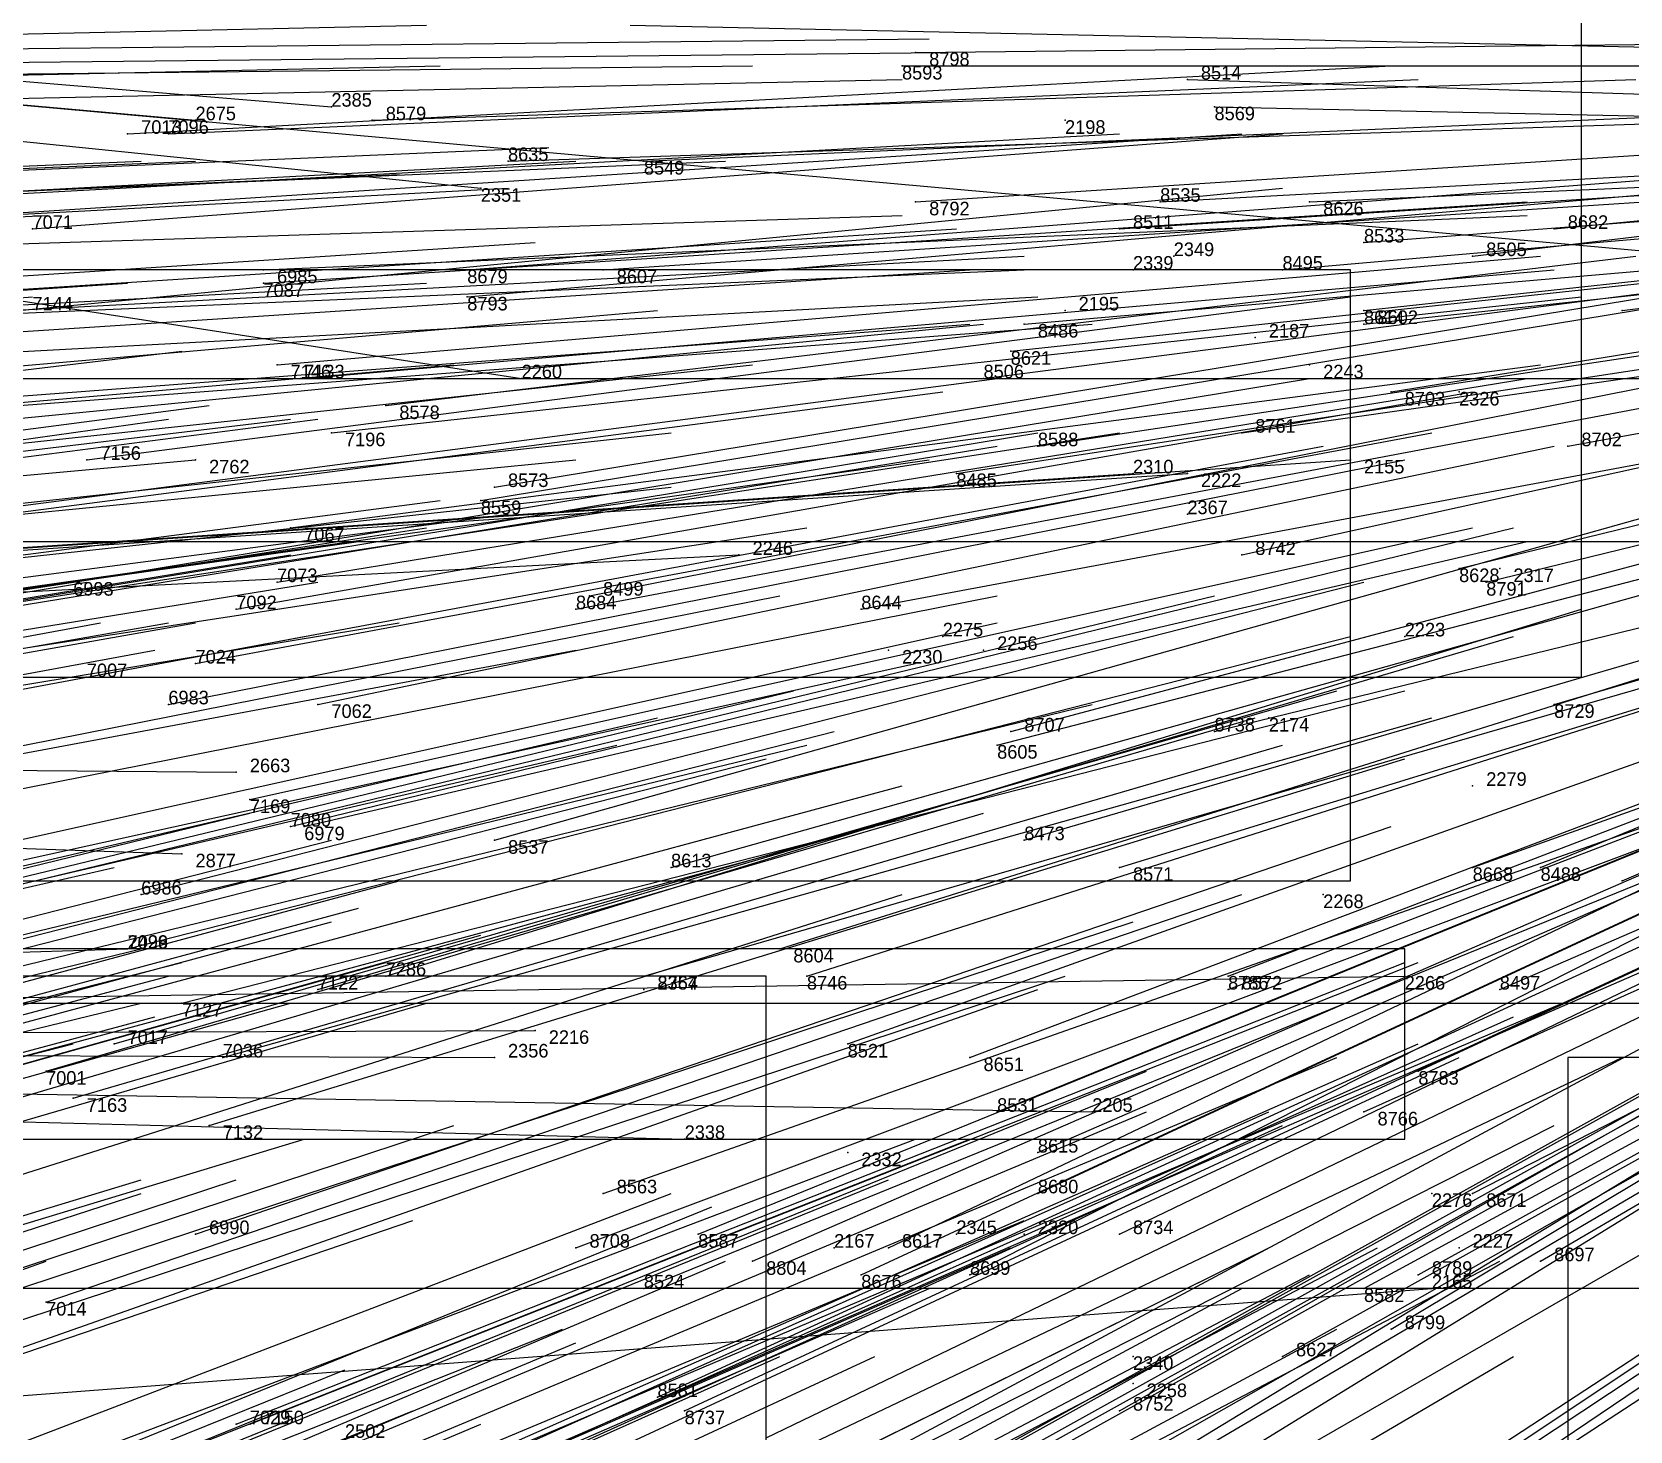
# Model space of a CAD drawing. Extents: x -0.5 to 0.59, y -0.5 to 0.59.
# Drawn here: x -0.271 to -0.1534, y -0.1035 to -0.0005 of the extents above; entities that cross this region are included whole.
import ezdxf

# ---------------------------------------------------------------- set-up
doc = ezdxf.new("R2010")
doc.units = 0
for name, color, linetype in [('Clients', 3, 'CONTINUOUS'), ('Facilities', 3, 'CONTINUOUS'), ('Facilities_lines', 3, 'CONTINUOUS'), ('Min_max_boxes', 1, 'CONTINUOUS'), ('Normals', 1, 'CONTINUOUS'), ('Source_points', 5, 'CONTINUOUS'), ('Text', 3, 'CONTINUOUS')]:
    doc.layers.add(name, color=color, linetype=linetype)

msp = doc.modelspace()

# ---------------------------------------------------------------- linework, layer by layer
at = {"layer": 'Clients', "color": 5}
for p in [(-0.259, -0.007, -1.25), (-0.249, -0.006, -1.25), (-0.238, -0.012, -1.25), (-0.235, -0.026, -1.25), (-0.259, -0.032, -1.25), (-0.174, -0.032, -1.25), (-0.19, -0.033, -1.25), (-0.186, -0.033, -1.25), (-0.219, -0.039, -1.25), (-0.256, -0.055, -1.25), (-0.26, -0.061, -1.25), (-0.264, -0.068, -1.25), (-0.17, -0.07, -1.25), (-0.234, -0.074, -1.25), (-0.237, -0.076, -1.25), (-0.193, -0.08, -1.25), (-0.223, -0.082, -1.25), (-0.168, -0.093, -1.25)]:
    msp.add_point(p, dxfattribs=at)
at = {"layer": 'Facilities', "color": 3}
for p in [(-0.206, -0.002, -0.514), (-0.207, -0.003, -0.518), (-0.186, -0.004, -0.465), (-0.246, -0.007, -0.615), (-0.195, -0.007, -1.25), (-0.184, -0.006, -0.462), (-0.264, -0.008, -0.66), (-0.261, -0.008, -0.654), (-0.236, -0.01, -0.591), (-0.226, -0.01, -0.566), (-0.206, -0.013, -0.516), (-0.188, -0.013, -0.472), (-0.177, -0.013, -0.443), (-0.271, -0.015, -0.679), (-0.191, -0.015, -0.478), (-0.159, -0.015, -0.399), (-0.173, -0.016, -0.435), (-0.187, -0.017, -1.25), (-0.165, -0.017, -0.414), (-0.254, -0.018, -0.636), (-0.239, -0.018, -0.6), (-0.229, -0.018, -0.573), (-0.19, -0.018, -1.25), (-0.179, -0.018, -0.45), (-0.254, -0.019, -0.637), (-0.239, -0.02, -0.6), (-0.195, -0.021, -1.25), (-0.173, -0.021, -0.437), (-0.154, -0.021, -0.388), (-0.198, -0.022, -0.497), (-0.173, -0.022, -0.435), (-0.181, -0.023, -1.25), (-0.199, -0.024, -0.501), (-0.253, -0.025, -0.634), (-0.177, -0.025, -1.25), (-0.251, -0.026, -0.631), (-0.201, -0.026, -0.507), (-0.171, -0.027, -0.432), (-0.166, -0.027, -1.25), (-0.245, -0.028, -0.616), (-0.249, -0.03, -0.626), (-0.182, -0.03, -0.46), (-0.197, -0.031, -0.499), (-0.158, -0.031, -0.402), (-0.267, -0.032, -0.671), (-0.237, -0.034, -0.597), (-0.203, -0.033, -0.514), (-0.238, -0.035, -0.602), (-0.186, -0.036, -1.25), (-0.252, -0.037, -0.636), (-0.182, -0.039, -0.465), (-0.268, -0.041, -0.678), (-0.253, -0.041, -0.641), (-0.166, -0.04, -0.428), (-0.164, -0.041, -0.423), (-0.163, -0.04, -1.25), (-0.23, -0.042, -0.584), (-0.256, -0.043, -0.65), (-0.231, -0.043, -0.588), (-0.21, -0.043, -0.536), (-0.204, -0.045, -1.25), (-0.17, -0.045, -1.25), (-0.259, -0.047, -0.659), (-0.208, -0.046, -1.25), (-0.201, -0.046, -1.25), (-0.267, -0.048, -0.678), (-0.261, -0.05, -0.665), (-0.25, -0.05, -0.637), (-0.159, -0.05, -0.417), (-0.18, -0.051, -1.25), (-0.199, -0.052, -0.513), (-0.184, -0.052, -0.479), (-0.2, -0.053, -0.518), (-0.165, -0.056, -1.25), (-0.255, -0.057, -0.654), (-0.252, -0.059, -0.647), (-0.251, -0.059, -0.646), (-0.237, -0.06, -0.611), (-0.198, -0.06, -0.517), (-0.224, -0.062, -0.582), (-0.191, -0.062, -0.502), (-0.165, -0.062, -0.441), (-0.16, -0.062, -0.43), (-0.154, -0.063, -0.416), (-0.263, -0.064, -0.677), (-0.176, -0.064, -1.25), (-0.264, -0.068, -0.682), (-0.216, -0.068, -0.566), (-0.245, -0.07, -0.637), (-0.226, -0.07, -0.591), (-0.214, -0.07, -0.564), (-0.183, -0.07, -0.49), (-0.25, -0.071, -0.65), (-0.226, -0.071, -1.25), (-0.183, -0.071, -0.491), (-0.163, -0.071, -0.445), (-0.26, -0.072, -0.675), (-0.265, -0.075, -0.688), (-0.211, -0.075, -0.561), (-0.257, -0.076, -0.67), (-0.202, -0.076, -0.539), (-0.27, -0.077, -0.703), (-0.169, -0.077, -0.465), (-0.268, -0.079, -0.698), (-0.258, -0.081, -0.676), (-0.2, -0.08, -0.538), (-0.173, -0.08, -0.476), (-0.211, -0.083, -1.25), (-0.197, -0.083, -0.534), (-0.229, -0.086, -0.61), (-0.197, -0.086, -0.538), (-0.168, -0.086, -1.25), (-0.165, -0.086, -0.465), (-0.259, -0.089, -0.684), (-0.222, -0.089, -0.599), (-0.203, -0.089, -1.25), (-0.198, -0.089, -1.25), (-0.191, -0.089, -0.526), (-0.231, -0.09, -0.619), (-0.212, -0.09, -1.25), (-0.208, -0.09, -0.566), (-0.166, -0.09, -1.25), (-0.218, -0.091, -0.591), (-0.16, -0.091, -0.459), (-0.21, -0.092, -0.574), (-0.202, -0.092, -0.555), (-0.169, -0.092, -0.48), (-0.27, -0.094, -0.716), (-0.226, -0.093, -0.612), (-0.173, -0.093, -0.492), (-0.171, -0.096, -0.49), (-0.19, -0.098, -1.25), (-0.179, -0.098, -0.51), (-0.225, -0.101, -0.617), (-0.19, -0.1, -1.25), (-0.223, -0.102, -0.614), (-0.191, -0.102, -0.541), (-0.256, -0.103, -0.689), (-0.255, -0.103, -0.686)]:
    msp.add_point(p, dxfattribs=at)
at = {"layer": 'Facilities_lines', "color": 3}
for p, q in [((-0.493, 0.014, -1.25), (-0.235, -0.026, -1.25)), ((-0.493, 0.014, -1.25), (-0.238, -0.012, -1.25)), ((-0.493, 0.014, -1.25), (-0.126, -0.019, -1.25)), ((-0.493, 0.014, -1.25), (-0.249, -0.006, -1.25)), ((-0.493, 0.014, -1.25), (-0.259, -0.007, -1.25)), ((-0.49, -0.053, -1.232), (-0.174, -0.032, -1.25)), ((-0.49, -0.053, -1.232), (-0.259, -0.032, -1.25)), ((-0.49, -0.053, -1.232), (-0.186, -0.033, -1.25)), ((-0.49, -0.053, -1.232), (-0.19, -0.033, -1.25)), ((-0.49, -0.053, -1.232), (-0.219, -0.039, -1.25)), ((-0.49, -0.053, -1.232), (-0.256, -0.055, -1.25)), ((-0.49, -0.053, -1.232), (-0.26, -0.061, -1.25)), ((-0.493, -0.075, -1.246), (-0.264, -0.068, -1.25)), ((-0.493, -0.075, -1.246), (-0.17, -0.07, -1.25)), ((-0.493, -0.075, -1.246), (-0.234, -0.074, -1.25)), ((-0.493, -0.075, -1.246), (-0.193, -0.08, -1.25)), ((-0.493, -0.075, -1.246), (-0.223, -0.082, -1.25)), ((-0.493, -0.075, -1.246), (-0.237, -0.076, -1.25)), ((-0.484, -0.117, -1.25), (-0.168, -0.093, -1.25))]:
    msp.add_line(p, q, dxfattribs=at)
at = {"layer": 'Min_max_boxes', "color": 1}
for p, q in [((-0.157, -0.048, -1.25), (-0.157, 0.047, -1.25)), ((-0.157, -0.048, -1.052), (-0.157, 0.047, -1.052)), ((-0.174, -0.018, -1.25), (-0.49, -0.018, -1.25)), ((-0.174, -0.018, -1.088), (-0.49, -0.018, -1.088)), ((-0.174, -0.063, -1.25), (-0.174, -0.018, -1.25)), ((-0.174, -0.063, -1.088), (-0.174, -0.018, -1.088)), ((-0.174, -0.018, -1.25), (-0.174, -0.018, -1.088)), ((-0.493, -0.026, -1.25), (-0.126, -0.026, -1.25)), ((-0.493, -0.026, -1.069), (-0.126, -0.026, -1.069)), ((-0.483, -0.038, -1.25), (-0.115, -0.038, -1.25)), ((-0.483, -0.038, -0.978), (-0.115, -0.038, -0.978)), ((-0.498, -0.048, -1.25), (-0.157, -0.048, -1.25)), ((-0.498, -0.048, -1.052), (-0.157, -0.048, -1.052)), ((-0.157, -0.048, -1.25), (-0.157, -0.048, -1.052)), ((-0.49, -0.063, -1.25), (-0.174, -0.063, -1.25)), ((-0.49, -0.063, -1.088), (-0.174, -0.063, -1.088)), ((-0.174, -0.063, -1.25), (-0.174, -0.063, -1.088)), ((-0.17, -0.068, -1.25), (-0.493, -0.068, -1.25)), ((-0.17, -0.068, -1.246), (-0.493, -0.068, -1.246)), ((-0.17, -0.082, -1.25), (-0.17, -0.068, -1.25)), ((-0.17, -0.082, -1.246), (-0.17, -0.068, -1.246)), ((-0.17, -0.068, -1.25), (-0.17, -0.068, -1.246)), ((-0.217, -0.07, -1.25), (-0.466, -0.07, -1.25)), ((-0.217, -0.07, -1.126), (-0.466, -0.07, -1.126)), ((-0.217, -0.245, -1.25), (-0.217, -0.07, -1.25)), ((-0.217, -0.245, -1.126), (-0.217, -0.07, -1.126)), ((-0.217, -0.07, -1.25), (-0.217, -0.07, -1.126)), ((-0.49, -0.072, -1.25), (-0.124, -0.072, -1.25)), ((-0.49, -0.072, -1.049), (-0.124, -0.072, -1.049)), ((-0.049, -0.076, -1.25), (-0.158, -0.076, -1.25)), ((-0.158, -0.076, -1.25), (-0.158, -0.478, -1.25)), ((-0.049, -0.076, -1.113), (-0.158, -0.076, -1.113)), ((-0.158, -0.076, -1.113), (-0.158, -0.478, -1.113)), ((-0.158, -0.076, -1.25), (-0.158, -0.076, -1.113)), ((-0.493, -0.082, -1.25), (-0.17, -0.082, -1.25)), ((-0.493, -0.082, -1.246), (-0.17, -0.082, -1.246)), ((-0.17, -0.082, -1.25), (-0.17, -0.082, -1.246)), ((-0.146, -0.093, -1.25), (-0.484, -0.093, -1.25)), ((-0.146, -0.093, -1.25), (-0.484, -0.093, -1.25))]:
    msp.add_line(p, q, dxfattribs=at)
at = {"layer": 'Normals', "color": 1}
for p, q in [((-0.335, -0.002, -0.838), (-0.242, 0, -0.875)), ((-0.227, 0, -0.566), (-0.134, -0.002, -0.604)), ((-0.298, -0.002, -0.745), (-0.205, -0.001, -0.782)), ((-0.206, -0.002, -0.514), (-0.113, -0.001, -0.551)), ((-0.297, -0.003, -0.743), (-0.204, -0.002, -0.78)), ((-0.334, -0.005, -0.836), (-0.241, -0.003, -0.873)), ((-0.311, -0.004, -0.777), (-0.218, -0.003, -0.815)), ((-0.264, -0.008, -0.66), (-0.171, -0.003, -0.698)), ((-0.207, -0.003, -0.518), (-0.114, -0.003, -0.555)), ((-0.3, -0.006, -0.75), (-0.207, -0.004, -0.788)), ((-0.261, -0.008, -0.654), (-0.169, -0.004, -0.691)), ((-0.246, -0.007, -0.615), (-0.153, -0.004, -0.651)), ((-0.186, -0.004, -0.465), (-0.093, -0.007, -0.503)), ((-0.259, -0.007, -1.25), (-0.259, -0.007, -1.15)), ((-0.249, -0.006, -1.25), (-0.249, -0.006, -1.15)), ((-0.236, -0.01, -0.591), (-0.144, -0.007, -0.63)), ((-0.226, -0.01, -0.566), (-0.134, -0.006, -0.604)), ((-0.206, -0.013, -0.516), (-0.113, -0.007, -0.553)), ((-0.195, -0.007, -1.25), (-0.195, -0.007, -1.15)), ((-0.184, -0.006, -0.462), (-0.092, -0.008, -0.5)), ((-0.165, -0.017, -0.414), (-0.073, -0.006, -0.451)), ((-0.159, -0.015, -0.399), (-0.066, -0.006, -0.436)), ((-0.283, -0.013, -0.709), (-0.191, -0.008, -0.746)), ((-0.275, -0.014, -0.688), (-0.182, -0.008, -0.725)), ((-0.271, -0.015, -0.679), (-0.179, -0.008, -0.716)), ((-0.188, -0.013, -0.472), (-0.095, -0.008, -0.508)), ((-0.326, -0.013, -0.815), (-0.233, -0.009, -0.853)), ((-0.191, -0.015, -0.478), (-0.098, -0.009, -0.514)), ((-0.177, -0.013, -0.443), (-0.085, -0.009, -0.482)), ((-0.173, -0.016, -0.435), (-0.081, -0.009, -0.472)), ((-0.355, -0.014, -0.889), (-0.263, -0.01, -0.927)), ((-0.352, -0.014, -0.88), (-0.259, -0.01, -0.918)), ((-0.324, -0.015, -0.811), (-0.231, -0.01, -0.848)), ((-0.313, -0.014, -0.784), (-0.22, -0.01, -0.821)), ((-0.179, -0.018, -0.45), (-0.087, -0.01, -0.488)), ((-0.154, -0.021, -0.388), (-0.062, -0.01, -0.425)), ((-0.337, -0.015, -0.843), (-0.244, -0.011, -0.88)), ((-0.337, -0.015, -0.843), (-0.244, -0.011, -0.88)), ((-0.239, -0.018, -0.6), (-0.147, -0.011, -0.638)), ((-0.173, -0.021, -0.437), (-0.081, -0.011, -0.474)), ((-0.329, -0.017, -0.823), (-0.236, -0.012, -0.861)), ((-0.272, -0.021, -0.682), (-0.179, -0.012, -0.719)), ((-0.239, -0.02, -0.6), (-0.147, -0.012, -0.638)), ((-0.238, -0.012, -1.25), (-0.238, -0.012, -1.15)), ((-0.229, -0.018, -0.573), (-0.137, -0.012, -0.612)), ((-0.173, -0.022, -0.435), (-0.08, -0.012, -0.472)), ((-0.171, -0.027, -0.432), (-0.079, -0.012, -0.468)), ((-0.362, -0.019, -0.907), (-0.27, -0.014, -0.945)), ((-0.3, -0.017, -0.752), (-0.207, -0.014, -0.789)), ((-0.254, -0.019, -0.637), (-0.161, -0.013, -0.673)), ((-0.254, -0.018, -0.636), (-0.161, -0.014, -0.672)), ((-0.201, -0.026, -0.507), (-0.108, -0.014, -0.542)), ((-0.199, -0.024, -0.501), (-0.106, -0.014, -0.536)), ((-0.198, -0.022, -0.497), (-0.105, -0.014, -0.533)), ((-0.158, -0.031, -0.402), (-0.066, -0.014, -0.439)), ((-0.296, -0.021, -0.741), (-0.203, -0.015, -0.778)), ((-0.326, -0.022, -0.816), (-0.234, -0.016, -0.854)), ((-0.291, -0.022, -0.729), (-0.198, -0.017, -0.766)), ((-0.253, -0.025, -0.634), (-0.16, -0.017, -0.671)), ((-0.245, -0.028, -0.616), (-0.153, -0.017, -0.655)), ((-0.197, -0.031, -0.499), (-0.104, -0.017, -0.534)), ((-0.187, -0.017, -1.25), (-0.187, -0.017, -1.15)), ((-0.182, -0.03, -0.46), (-0.09, -0.017, -0.499)), ((-0.294, -0.024, -0.739), (-0.202, -0.018, -0.775)), ((-0.29, -0.022, -0.728), (-0.198, -0.018, -0.765)), ((-0.251, -0.026, -0.631), (-0.159, -0.018, -0.668)), ((-0.19, -0.018, -1.25), (-0.19, -0.018, -1.15)), ((-0.166, -0.04, -0.428), (-0.076, -0.018, -0.464)), ((-0.356, -0.025, -0.893), (-0.264, -0.019, -0.931)), ((-0.335, -0.024, -0.839), (-0.242, -0.019, -0.877)), ((-0.237, -0.034, -0.597), (-0.146, -0.019, -0.636)), ((-0.203, -0.033, -0.514), (-0.111, -0.019, -0.55)), ((-0.182, -0.039, -0.465), (-0.091, -0.019, -0.502)), ((-0.164, -0.041, -0.423), (-0.074, -0.019, -0.46)), ((-0.363, -0.027, -0.911), (-0.271, -0.02, -0.949)), ((-0.317, -0.029, -0.797), (-0.225, -0.021, -0.835)), ((-0.29, -0.025, -0.727), (-0.197, -0.02, -0.764)), ((-0.267, -0.032, -0.671), (-0.174, -0.02, -0.708)), ((-0.249, -0.03, -0.626), (-0.157, -0.02, -0.664)), ((-0.238, -0.035, -0.602), (-0.147, -0.02, -0.641)), ((-0.195, -0.021, -1.25), (-0.195, -0.021, -1.15)), ((-0.294, -0.029, -0.74), (-0.202, -0.022, -0.777)), ((-0.293, -0.031, -0.737), (-0.201, -0.022, -0.774)), ((-0.285, -0.029, -0.717), (-0.193, -0.022, -0.755)), ((-0.181, -0.023, -1.25), (-0.181, -0.023, -1.15)), ((-0.352, -0.035, -0.884), (-0.26, -0.024, -0.921)), ((-0.23, -0.042, -0.584), (-0.139, -0.024, -0.623)), ((-0.159, -0.05, -0.417), (-0.07, -0.024, -0.455)), ((-0.332, -0.033, -0.834), (-0.24, -0.025, -0.872)), ((-0.311, -0.035, -0.782), (-0.218, -0.025, -0.819)), ((-0.252, -0.037, -0.636), (-0.16, -0.025, -0.673)), ((-0.177, -0.025, -1.25), (-0.177, -0.025, -1.15)), ((-0.296, -0.039, -0.746), (-0.204, -0.027, -0.783)), ((-0.292, -0.038, -0.737), (-0.2, -0.026, -0.774)), ((-0.268, -0.041, -0.678), (-0.177, -0.026, -0.715)), ((-0.256, -0.043, -0.65), (-0.165, -0.027, -0.687)), ((-0.253, -0.041, -0.641), (-0.161, -0.026, -0.678)), ((-0.235, -0.026, -1.25), (-0.235, -0.026, -1.15)), ((-0.231, -0.043, -0.588), (-0.141, -0.026, -0.627)), ((-0.21, -0.043, -0.536), (-0.119, -0.026, -0.573)), ((-0.166, -0.027, -1.25), (-0.166, -0.027, -1.15)), ((-0.16, -0.062, -0.43), (-0.075, -0.027, -0.468)), ((-0.154, -0.063, -0.416), (-0.069, -0.026, -0.452)), ((-0.35, -0.04, -0.88), (-0.258, -0.028, -0.917)), ((-0.199, -0.052, -0.513), (-0.109, -0.028, -0.551)), ((-0.353, -0.042, -0.89), (-0.261, -0.029, -0.927)), ((-0.344, -0.04, -0.865), (-0.252, -0.029, -0.902)), ((-0.343, -0.041, -0.862), (-0.25, -0.029, -0.9)), ((-0.316, -0.04, -0.796), (-0.224, -0.03, -0.834)), ((-0.288, -0.045, -0.73), (-0.197, -0.03, -0.767)), ((-0.282, -0.044, -0.714), (-0.191, -0.03, -0.751)), ((-0.259, -0.047, -0.659), (-0.168, -0.03, -0.695)), ((-0.2, -0.053, -0.518), (-0.111, -0.03, -0.556)), ((-0.184, -0.052, -0.479), (-0.094, -0.03, -0.516)), ((-0.292, -0.046, -0.738), (-0.2, -0.031, -0.776)), ((-0.267, -0.048, -0.678), (-0.176, -0.031, -0.715)), ((-0.25, -0.05, -0.637), (-0.159, -0.031, -0.675)), ((-0.165, -0.062, -0.441), (-0.078, -0.031, -0.478)), ((-0.323, -0.041, -0.815), (-0.231, -0.032, -0.853)), ((-0.297, -0.045, -0.751), (-0.205, -0.032, -0.788)), ((-0.261, -0.05, -0.665), (-0.17, -0.032, -0.702)), ((-0.259, -0.032, -1.25), (-0.259, -0.032, -1.15)), ((-0.174, -0.032, -1.25), (-0.174, -0.032, -1.15)), ((-0.316, -0.044, -0.798), (-0.224, -0.034, -0.836)), ((-0.198, -0.06, -0.517), (-0.109, -0.034, -0.555)), ((-0.19, -0.033, -1.25), (-0.19, -0.033, -1.15)), ((-0.186, -0.033, -1.25), (-0.186, -0.033, -1.15)), ((-0.163, -0.071, -0.445), (-0.078, -0.034, -0.482)), ((-0.333, -0.047, -0.841), (-0.241, -0.035, -0.878)), ((-0.237, -0.06, -0.611), (-0.148, -0.035, -0.648)), ((-0.191, -0.062, -0.502), (-0.103, -0.035, -0.54)), ((-0.328, -0.048, -0.83), (-0.236, -0.036, -0.867)), ((-0.186, -0.036, -1.25), (-0.186, -0.036, -1.15)), ((-0.333, -0.051, -0.843), (-0.242, -0.037, -0.88)), ((-0.305, -0.051, -0.774), (-0.214, -0.037, -0.811)), ((-0.255, -0.057, -0.654), (-0.165, -0.037, -0.692)), ((-0.252, -0.059, -0.647), (-0.162, -0.037, -0.686)), ((-0.224, -0.062, -0.582), (-0.135, -0.037, -0.618)), ((-0.183, -0.07, -0.49), (-0.097, -0.037, -0.528)), ((-0.339, -0.051, -0.857), (-0.247, -0.038, -0.894)), ((-0.251, -0.059, -0.646), (-0.161, -0.038, -0.684)), ((-0.183, -0.071, -0.491), (-0.097, -0.038, -0.53)), ((-0.169, -0.077, -0.465), (-0.085, -0.038, -0.503)), ((-0.344, -0.054, -0.871), (-0.252, -0.039, -0.907)), ((-0.219, -0.039, -1.25), (-0.219, -0.039, -1.15)), ((-0.359, -0.056, -0.907), (-0.267, -0.041, -0.944)), ((-0.342, -0.056, -0.866), (-0.25, -0.041, -0.903)), ((-0.263, -0.064, -0.677), (-0.173, -0.041, -0.714)), ((-0.216, -0.068, -0.566), (-0.127, -0.04, -0.602)), ((-0.163, -0.04, -1.25), (-0.163, -0.04, -1.15)), ((-0.307, -0.06, -0.782), (-0.216, -0.042, -0.819)), ((-0.291, -0.06, -0.743), (-0.2, -0.042, -0.781)), ((-0.275, -0.064, -0.706), (-0.184, -0.042, -0.742)), ((-0.214, -0.07, -0.564), (-0.126, -0.042, -0.601)), ((-0.173, -0.08, -0.476), (-0.088, -0.042, -0.513)), ((-0.245, -0.07, -0.637), (-0.157, -0.043, -0.675)), ((-0.202, -0.076, -0.539), (-0.115, -0.043, -0.577)), ((-0.358, -0.061, -0.907), (-0.266, -0.044, -0.944)), ((-0.352, -0.06, -0.893), (-0.261, -0.044, -0.93)), ((-0.35, -0.06, -0.888), (-0.259, -0.044, -0.926)), ((-0.335, -0.059, -0.851), (-0.244, -0.044, -0.888)), ((-0.29, -0.064, -0.743), (-0.2, -0.044, -0.781)), ((-0.226, -0.07, -0.591), (-0.136, -0.044, -0.627)), ((-0.211, -0.075, -0.561), (-0.124, -0.044, -0.598)), ((-0.165, -0.086, -0.465), (-0.083, -0.044, -0.503)), ((-0.16, -0.091, -0.459), (-0.08, -0.044, -0.497)), ((-0.342, -0.062, -0.87), (-0.251, -0.045, -0.907)), ((-0.264, -0.068, -0.682), (-0.174, -0.045, -0.719)), ((-0.25, -0.071, -0.65), (-0.162, -0.045, -0.689)), ((-0.204, -0.045, -1.25), (-0.204, -0.045, -1.15)), ((-0.2, -0.08, -0.538), (-0.114, -0.045, -0.576)), ((-0.17, -0.045, -1.25), (-0.17, -0.045, -1.15)), ((-0.354, -0.063, -0.898), (-0.262, -0.046, -0.935)), ((-0.322, -0.063, -0.821), (-0.231, -0.046, -0.858)), ((-0.297, -0.067, -0.76), (-0.206, -0.047, -0.798)), ((-0.208, -0.046, -1.25), (-0.208, -0.046, -1.15)), ((-0.201, -0.046, -1.25), (-0.201, -0.046, -1.15)), ((-0.197, -0.083, -0.534), (-0.112, -0.046, -0.572)), ((-0.197, -0.086, -0.538), (-0.113, -0.047, -0.575)), ((-0.169, -0.092, -0.48), (-0.088, -0.047, -0.518)), ((-0.171, -0.096, -0.49), (-0.091, -0.048, -0.527)), ((-0.306, -0.071, -0.784), (-0.215, -0.049, -0.821)), ((-0.265, -0.075, -0.688), (-0.175, -0.049, -0.724)), ((-0.26, -0.072, -0.675), (-0.17, -0.049, -0.712)), ((-0.191, -0.089, -0.526), (-0.108, -0.049, -0.564)), ((-0.173, -0.093, -0.492), (-0.092, -0.049, -0.529)), ((-0.283, -0.072, -0.731), (-0.193, -0.05, -0.768)), ((-0.208, -0.09, -0.566), (-0.124, -0.05, -0.604)), ((-0.202, -0.092, -0.555), (-0.119, -0.05, -0.592)), ((-0.315, -0.072, -0.808), (-0.225, -0.051, -0.845)), ((-0.27, -0.077, -0.703), (-0.181, -0.051, -0.739)), ((-0.257, -0.076, -0.67), (-0.168, -0.051, -0.708)), ((-0.18, -0.051, -1.25), (-0.18, -0.051, -1.15)), ((-0.302, -0.075, -0.777), (-0.212, -0.052, -0.814)), ((-0.318, -0.074, -0.816), (-0.228, -0.053, -0.854)), ((-0.307, -0.077, -0.792), (-0.217, -0.054, -0.828)), ((-0.305, -0.075, -0.785), (-0.214, -0.053, -0.821)), ((-0.268, -0.079, -0.698), (-0.179, -0.053, -0.735)), ((-0.258, -0.081, -0.676), (-0.17, -0.054, -0.714)), ((-0.222, -0.089, -0.599), (-0.136, -0.054, -0.635)), ((-0.218, -0.091, -0.591), (-0.133, -0.054, -0.628)), ((-0.21, -0.092, -0.574), (-0.126, -0.053, -0.612)), ((-0.179, -0.098, -0.51), (-0.098, -0.053, -0.547)), ((-0.256, -0.055, -1.25), (-0.256, -0.055, -1.15)), ((-0.229, -0.086, -0.61), (-0.141, -0.055, -0.647)), ((-0.296, -0.08, -0.766), (-0.207, -0.056, -0.804)), ((-0.191, -0.102, -0.541), (-0.11, -0.056, -0.578)), ((-0.165, -0.056, -1.25), (-0.165, -0.056, -1.15)), ((-0.231, -0.09, -0.619), (-0.143, -0.057, -0.655)), ((-0.345, -0.08, -0.885), (-0.255, -0.058, -0.923)), ((-0.289, -0.084, -0.753), (-0.201, -0.058, -0.791)), ((-0.226, -0.093, -0.612), (-0.14, -0.058, -0.648)), ((-0.298, -0.083, -0.773), (-0.209, -0.059, -0.811)), ((-0.259, -0.089, -0.684), (-0.171, -0.059, -0.722)), ((-0.339, -0.083, -0.873), (-0.249, -0.06, -0.911)), ((-0.26, -0.061, -1.25), (-0.26, -0.061, -1.15)), ((-0.356, -0.083, -0.913), (-0.265, -0.062, -0.95)), ((-0.225, -0.101, -0.617), (-0.14, -0.062, -0.653)), ((-0.333, -0.087, -0.861), (-0.244, -0.063, -0.899)), ((-0.223, -0.102, -0.614), (-0.139, -0.063, -0.651)), ((-0.175, -0.114, -0.522), (-0.098, -0.063, -0.56)), ((-0.295, -0.092, -0.772), (-0.207, -0.064, -0.81)), ((-0.27, -0.094, -0.716), (-0.182, -0.064, -0.753)), ((-0.217, -0.104, -0.603), (-0.134, -0.064, -0.641)), ((-0.176, -0.064, -1.25), (-0.176, -0.064, -1.15)), ((-0.336, -0.089, -0.869), (-0.247, -0.065, -0.907)), ((-0.338, -0.09, -0.875), (-0.249, -0.066, -0.913)), ((-0.327, -0.092, -0.848), (-0.238, -0.067, -0.887)), ((-0.278, -0.095, -0.735), (-0.19, -0.066, -0.772)), ((-0.182, -0.117, -0.54), (-0.104, -0.066, -0.578)), ((-0.353, -0.09, -0.911), (-0.263, -0.068, -0.948)), ((-0.264, -0.068, -1.25), (-0.264, -0.068, -1.15)), ((-0.221, -0.112, -0.619), (-0.139, -0.068, -0.656)), ((-0.35, -0.092, -0.905), (-0.26, -0.069, -0.942)), ((-0.334, -0.094, -0.867), (-0.245, -0.069, -0.905)), ((-0.256, -0.103, -0.689), (-0.17, -0.069, -0.727)), ((-0.255, -0.103, -0.686), (-0.169, -0.069, -0.725)), ((-0.236, -0.106, -0.648), (-0.151, -0.069, -0.685)), ((-0.216, -0.114, -0.612), (-0.135, -0.069, -0.649)), ((-0.351, -0.094, -0.908), (-0.261, -0.07, -0.945)), ((-0.283, -0.099, -0.749), (-0.195, -0.07, -0.786)), ((-0.197, -0.116, -0.572), (-0.117, -0.07, -0.61)), ((-0.17, -0.07, -1.25), (-0.17, -0.07, -1.15)), ((-0.285, -0.102, -0.757), (-0.197, -0.071, -0.794)), ((-0.241, -0.107, -0.66), (-0.156, -0.071, -0.697)), ((-0.226, -0.071, -1.25), (-0.226, -0.071, -1.15)), ((-0.22, -0.116, -0.622), (-0.139, -0.071, -0.659)), ((-0.218, -0.116, -0.618), (-0.137, -0.071, -0.655)), ((-0.353, -0.094, -0.913), (-0.263, -0.072, -0.95)), ((-0.341, -0.097, -0.885), (-0.252, -0.072, -0.923)), ((-0.331, -0.098, -0.864), (-0.242, -0.072, -0.902)), ((-0.351, -0.097, -0.912), (-0.262, -0.073, -0.949)), ((-0.247, -0.111, -0.676), (-0.162, -0.073, -0.714)), ((-0.234, -0.074, -1.25), (-0.234, -0.074, -1.15)), ((-0.213, -0.121, -0.612), (-0.134, -0.073, -0.65)), ((-0.359, -0.098, -0.929), (-0.268, -0.075, -0.966)), ((-0.253, -0.112, -0.693), (-0.169, -0.075, -0.731)), ((-0.223, -0.12, -0.633), (-0.142, -0.075, -0.67)), ((-0.217, -0.121, -0.62), (-0.136, -0.075, -0.658)), ((-0.211, -0.123, -0.612), (-0.133, -0.075, -0.65)), ((-0.261, -0.112, -0.709), (-0.175, -0.076, -0.746)), ((-0.25, -0.115, -0.688), (-0.166, -0.076, -0.726)), ((-0.238, -0.116, -0.661), (-0.154, -0.076, -0.698)), ((-0.237, -0.076, -1.25), (-0.237, -0.076, -1.15)), ((-0.226, -0.121, -0.641), (-0.145, -0.076, -0.677)), ((-0.275, -0.112, -0.742), (-0.189, -0.077, -0.779)), ((-0.221, -0.126, -0.637), (-0.141, -0.079, -0.673)), ((-0.328, -0.11, -0.864), (-0.24, -0.081, -0.902)), ((-0.275, -0.116, -0.745), (-0.189, -0.08, -0.782)), ((-0.265, -0.118, -0.724), (-0.18, -0.08, -0.761)), ((-0.263, -0.119, -0.722), (-0.179, -0.081, -0.759)), ((-0.242, -0.123, -0.678), (-0.159, -0.081, -0.715)), ((-0.193, -0.08, -1.25), (-0.193, -0.08, -1.15)), ((-0.34, -0.109, -0.892), (-0.251, -0.082, -0.93)), ((-0.293, -0.115, -0.788), (-0.206, -0.082, -0.824)), ((-0.288, -0.116, -0.777), (-0.202, -0.082, -0.813)), ((-0.223, -0.082, -1.25), (-0.223, -0.082, -1.15)), ((-0.211, -0.083, -1.25), (-0.211, -0.083, -1.15)), ((-0.203, -0.134, -0.608), (-0.125, -0.083, -0.645)), ((-0.352, -0.112, -0.924), (-0.263, -0.085, -0.961)), ((-0.344, -0.114, -0.906), (-0.256, -0.085, -0.944)), ((-0.294, -0.12, -0.794), (-0.208, -0.085, -0.831)), ((-0.352, -0.115, -0.925), (-0.263, -0.086, -0.961)), ((-0.31, -0.119, -0.831), (-0.224, -0.086, -0.868)), ((-0.307, -0.122, -0.825), (-0.221, -0.087, -0.863)), ((-0.168, -0.086, -1.25), (-0.168, -0.086, -1.15)), ((-0.331, -0.118, -0.877), (-0.243, -0.088, -0.915)), ((-0.284, -0.124, -0.775), (-0.198, -0.088, -0.811)), ((-0.203, -0.089, -1.25), (-0.203, -0.089, -1.15)), ((-0.198, -0.089, -1.25), (-0.198, -0.089, -1.15)), ((-0.284, -0.127, -0.778), (-0.199, -0.09, -0.815)), ((-0.263, -0.131, -0.735), (-0.18, -0.09, -0.772)), ((-0.254, -0.133, -0.717), (-0.172, -0.09, -0.754)), ((-0.212, -0.09, -1.25), (-0.212, -0.09, -1.15)), ((-0.166, -0.09, -1.25), (-0.166, -0.09, -1.15)), ((-0.357, -0.122, -0.944), (-0.27, -0.091, -0.981)), ((-0.305, -0.127, -0.826), (-0.22, -0.091, -0.864)), ((-0.265, -0.132, -0.741), (-0.182, -0.091, -0.778)), ((-0.245, -0.134, -0.699), (-0.163, -0.091, -0.737)), ((-0.216, -0.143, -0.648), (-0.139, -0.091, -0.684)), ((-0.259, -0.135, -0.731), (-0.177, -0.092, -0.768)), ((-0.29, -0.13, -0.794), (-0.205, -0.093, -0.831)), ((-0.264, -0.137, -0.743), (-0.182, -0.093, -0.78)), ((-0.168, -0.093, -1.25), (-0.168, -0.093, -1.15)), ((-0.318, -0.13, -0.86), (-0.232, -0.096, -0.897)), ((-0.263, -0.141, -0.746), (-0.182, -0.096, -0.783)), ((-0.257, -0.14, -0.731), (-0.175, -0.096, -0.769)), ((-0.227, -0.148, -0.677), (-0.149, -0.096, -0.713)), ((-0.317, -0.133, -0.859), (-0.231, -0.097, -0.896)), ((-0.301, -0.136, -0.825), (-0.216, -0.098, -0.862)), ((-0.293, -0.137, -0.809), (-0.209, -0.098, -0.847)), ((-0.242, -0.145, -0.705), (-0.162, -0.098, -0.742)), ((-0.19, -0.098, -1.25), (-0.19, -0.098, -1.15)), ((-0.335, -0.134, -0.901), (-0.248, -0.099, -0.938)), ((-0.19, -0.1, -1.25), (-0.19, -0.1, -1.15)), ((-0.339, -0.137, -0.914), (-0.253, -0.102, -0.951)), ((-0.329, -0.137, -0.891), (-0.243, -0.102, -0.928)), ((-0.324, -0.139, -0.88), (-0.238, -0.103, -0.917))]:
    msp.add_line(p, q, dxfattribs=at)
at = {"layer": 'Source_points', "color": 5}
for p in [(-0.206, -0.002, -0.514), (-0.207, -0.003, -0.518), (-0.186, -0.004, -0.465), (-0.259, -0.007, -1.25), (-0.249, -0.006, -1.25), (-0.246, -0.007, -0.615), (-0.195, -0.007, -1.25), (-0.184, -0.006, -0.462), (-0.264, -0.008, -0.66), (-0.261, -0.008, -0.654), (-0.236, -0.01, -0.591), (-0.226, -0.01, -0.566), (-0.238, -0.012, -1.25), (-0.206, -0.013, -0.516), (-0.188, -0.013, -0.472), (-0.177, -0.013, -0.443), (-0.271, -0.015, -0.679), (-0.191, -0.015, -0.478), (-0.159, -0.015, -0.399), (-0.173, -0.016, -0.435), (-0.187, -0.017, -1.25), (-0.165, -0.017, -0.414), (-0.254, -0.018, -0.636), (-0.239, -0.018, -0.6), (-0.229, -0.018, -0.573), (-0.19, -0.018, -1.25), (-0.179, -0.018, -0.45), (-0.254, -0.019, -0.637), (-0.239, -0.02, -0.6), (-0.195, -0.021, -1.25), (-0.173, -0.021, -0.437), (-0.154, -0.021, -0.388), (-0.198, -0.022, -0.497), (-0.173, -0.022, -0.435), (-0.181, -0.023, -1.25), (-0.199, -0.024, -0.501), (-0.253, -0.025, -0.634), (-0.177, -0.025, -1.25), (-0.251, -0.026, -0.631), (-0.235, -0.026, -1.25), (-0.201, -0.026, -0.507), (-0.171, -0.027, -0.432), (-0.166, -0.027, -1.25), (-0.245, -0.028, -0.616), (-0.249, -0.03, -0.626), (-0.182, -0.03, -0.46), (-0.197, -0.031, -0.499), (-0.158, -0.031, -0.402), (-0.267, -0.032, -0.671), (-0.259, -0.032, -1.25), (-0.174, -0.032, -1.25), (-0.237, -0.034, -0.597), (-0.203, -0.033, -0.514), (-0.19, -0.033, -1.25), (-0.186, -0.033, -1.25), (-0.238, -0.035, -0.602), (-0.186, -0.036, -1.25), (-0.252, -0.037, -0.636), (-0.219, -0.039, -1.25), (-0.182, -0.039, -0.465), (-0.268, -0.041, -0.678), (-0.253, -0.041, -0.641), (-0.166, -0.04, -0.428), (-0.164, -0.041, -0.423), (-0.163, -0.04, -1.25), (-0.23, -0.042, -0.584), (-0.256, -0.043, -0.65), (-0.231, -0.043, -0.588), (-0.21, -0.043, -0.536), (-0.204, -0.045, -1.25), (-0.17, -0.045, -1.25), (-0.259, -0.047, -0.659), (-0.208, -0.046, -1.25), (-0.201, -0.046, -1.25), (-0.267, -0.048, -0.678), (-0.261, -0.05, -0.665), (-0.25, -0.05, -0.637), (-0.159, -0.05, -0.417), (-0.18, -0.051, -1.25), (-0.199, -0.052, -0.513), (-0.184, -0.052, -0.479), (-0.2, -0.053, -0.518), (-0.256, -0.055, -1.25), (-0.165, -0.056, -1.25), (-0.255, -0.057, -0.654), (-0.252, -0.059, -0.647), (-0.251, -0.059, -0.646), (-0.26, -0.061, -1.25), (-0.237, -0.06, -0.611), (-0.198, -0.06, -0.517), (-0.224, -0.062, -0.582), (-0.191, -0.062, -0.502), (-0.165, -0.062, -0.441), (-0.16, -0.062, -0.43), (-0.154, -0.063, -0.416), (-0.263, -0.064, -0.677), (-0.176, -0.064, -1.25), (-0.264, -0.068, -1.25), (-0.264, -0.068, -0.682), (-0.216, -0.068, -0.566), (-0.245, -0.07, -0.637), (-0.226, -0.07, -0.591), (-0.214, -0.07, -0.564), (-0.183, -0.07, -0.49), (-0.17, -0.07, -1.25), (-0.25, -0.071, -0.65), (-0.226, -0.071, -1.25), (-0.183, -0.071, -0.491), (-0.163, -0.071, -0.445), (-0.26, -0.072, -0.675), (-0.234, -0.074, -1.25), (-0.265, -0.075, -0.688), (-0.211, -0.075, -0.561), (-0.257, -0.076, -0.67), (-0.237, -0.076, -1.25), (-0.202, -0.076, -0.539), (-0.27, -0.077, -0.703), (-0.169, -0.077, -0.465), (-0.268, -0.079, -0.698), (-0.258, -0.081, -0.676), (-0.2, -0.08, -0.538), (-0.193, -0.08, -1.25), (-0.173, -0.08, -0.476), (-0.223, -0.082, -1.25), (-0.211, -0.083, -1.25), (-0.197, -0.083, -0.534), (-0.229, -0.086, -0.61), (-0.197, -0.086, -0.538), (-0.168, -0.086, -1.25), (-0.165, -0.086, -0.465), (-0.259, -0.089, -0.684), (-0.222, -0.089, -0.599), (-0.203, -0.089, -1.25), (-0.198, -0.089, -1.25), (-0.191, -0.089, -0.526), (-0.231, -0.09, -0.619), (-0.212, -0.09, -1.25), (-0.208, -0.09, -0.566), (-0.166, -0.09, -1.25), (-0.218, -0.091, -0.591), (-0.16, -0.091, -0.459), (-0.21, -0.092, -0.574), (-0.202, -0.092, -0.555), (-0.169, -0.092, -0.48), (-0.27, -0.094, -0.716), (-0.226, -0.093, -0.612), (-0.173, -0.093, -0.492), (-0.168, -0.093, -1.25), (-0.171, -0.096, -0.49), (-0.19, -0.098, -1.25), (-0.179, -0.098, -0.51), (-0.225, -0.101, -0.617), (-0.19, -0.1, -1.25), (-0.223, -0.102, -0.614), (-0.191, -0.102, -0.541), (-0.256, -0.103, -0.689), (-0.255, -0.103, -0.686)]:
    msp.add_point(p, dxfattribs=at)

# ---------------------------------------------------------------- texts
at = {"layer": 'Text', "color": 3}
for s, p in [('8798', (-0.205, -0.003, -0.514)), ('8593', (-0.207, -0.004, -0.518)), ('8514', (-0.185, -0.004, -0.465)), ('2385', (-0.249, -0.006, -1.25)), ('7013', (-0.263, -0.008, -0.66)), ('7096', (-0.261, -0.008, -0.654)), ('2675', (-0.259, -0.007, -1.25)), ('8579', (-0.245, -0.007, -0.615)), ('2198', (-0.195, -0.008, -1.25)), ('8569', (-0.184, -0.007, -0.462)), ('8635', (-0.236, -0.01, -0.591)), ('8549', (-0.226, -0.011, -0.566)), ('2351', (-0.238, -0.013, -1.25)), ('8535', (-0.188, -0.013, -0.472)), ('7071', (-0.271, -0.015, -0.679)), ('8792', (-0.205, -0.014, -0.516)), ('8511', (-0.19, -0.015, -0.478)), ('8626', (-0.176, -0.014, -0.443)), ('8682', (-0.158, -0.015, -0.399)), ('8533', (-0.173, -0.016, -0.435)), ('2349', (-0.187, -0.017, -1.25)), ('8505', (-0.164, -0.017, -0.414)), ('2339', (-0.19, -0.018, -1.25)), ('8495', (-0.179, -0.018, -0.45)), ('6985', (-0.253, -0.019, -0.636)), ('8679', (-0.239, -0.019, -0.6)), ('8607', (-0.228, -0.019, -0.573)), ('7087', (-0.254, -0.02, -0.637)), ('8793', (-0.239, -0.021, -0.6)), ('2195', (-0.194, -0.021, -1.25)), ('7144', (-0.271, -0.021, -0.682)), ('8614', (-0.173, -0.022, -0.437)), ('8602', (-0.172, -0.022, -0.435)), ('8486', (-0.197, -0.023, -0.497)), ('2187', (-0.18, -0.023, -1.25)), ('8621', (-0.199, -0.025, -0.501)), ('7146', (-0.252, -0.026, -0.634)), ('7133', (-0.251, -0.026, -0.631)), ('2260', (-0.235, -0.026, -1.25)), ('8506', (-0.201, -0.026, -0.507)), ('2243', (-0.176, -0.026, -1.25)), ('8703', (-0.17, -0.028, -0.432)), ('2326', (-0.166, -0.028, -1.25)), ('8578', (-0.244, -0.029, -0.616)), ('8761', (-0.181, -0.03, -0.46)), ('7196', (-0.248, -0.031, -0.626)), ('8588', (-0.197, -0.031, -0.499)), ('8702', (-0.157, -0.031, -0.402)), ('7156', (-0.266, -0.032, -0.671)), ('2762', (-0.258, -0.033, -1.25)), ('2310', (-0.19, -0.033, -1.25)), ('2155', (-0.173, -0.033, -1.25)), ('8573', (-0.236, -0.034, -0.597)), ('8485', (-0.203, -0.034, -0.514)), ('2222', (-0.185, -0.034, -1.25)), ('8559', (-0.238, -0.036, -0.602)), ('2367', (-0.186, -0.036, -1.25)), ('7067', (-0.251, -0.038, -0.636)), ('2246', (-0.218, -0.039, -1.25)), ('8742', (-0.181, -0.039, -0.465)), ('7073', (-0.253, -0.041, -0.641)), ('8628', (-0.166, -0.041, -0.428)), ('2317', (-0.162, -0.041, -1.25)), ('6993', (-0.268, -0.042, -0.678)), ('8499', (-0.229, -0.042, -0.584)), ('8791', (-0.164, -0.042, -0.423)), ('7092', (-0.256, -0.043, -0.65)), ('8684', (-0.231, -0.043, -0.588)), ('8644', (-0.21, -0.043, -0.536)), ('2275', (-0.204, -0.045, -1.25)), ('2223', (-0.17, -0.045, -1.25)), ('2256', (-0.2, -0.046, -1.25)), ('7007', (-0.267, -0.048, -0.678)), ('7024', (-0.259, -0.047, -0.659)), ('2230', (-0.207, -0.047, -1.25)), ('6983', (-0.261, -0.05, -0.665)), ('7062', (-0.249, -0.051, -0.637)), ('8729', (-0.159, -0.051, -0.417)), ('8707', (-0.198, -0.052, -0.513)), ('8738', (-0.184, -0.052, -0.479)), ('2174', (-0.18, -0.052, -1.25)), ('2663', (-0.255, -0.055, -1.25)), ('8605', (-0.2, -0.054, -0.518)), ('2279', (-0.164, -0.056, -1.25)), ('7169', (-0.255, -0.058, -0.654)), ('7080', (-0.252, -0.059, -0.647)), ('6979', (-0.251, -0.06, -0.646)), ('8537', (-0.236, -0.061, -0.611)), ('8473', (-0.198, -0.06, -0.517)), ('2877', (-0.259, -0.062, -1.25)), ('8613', (-0.224, -0.062, -0.582)), ('8571', (-0.19, -0.063, -0.502)), ('8668', (-0.165, -0.063, -0.441)), ('8488', (-0.16, -0.063, -0.43)), ('6986', (-0.263, -0.064, -0.677)), ('2268', (-0.176, -0.065, -1.25)), ('2426', (-0.264, -0.068, -1.25)), ('7099', (-0.264, -0.068, -0.682)), ('8604', (-0.215, -0.069, -0.566)), ('7286', (-0.245, -0.07, -0.637)), ('7122', (-0.25, -0.071, -0.65)), ('8757', (-0.225, -0.071, -0.591)), ('2364', (-0.225, -0.071, -1.25)), ('8746', (-0.214, -0.071, -0.564)), ('8786', (-0.183, -0.071, -0.491)), ('8572', (-0.182, -0.071, -0.49)), ('2266', (-0.17, -0.071, -1.25)), ('8497', (-0.163, -0.071, -0.445)), ('7127', (-0.26, -0.073, -0.675)), ('7017', (-0.264, -0.075, -0.688)), ('2216', (-0.233, -0.075, -1.25)), ('7036', (-0.257, -0.076, -0.67)), ('2356', (-0.236, -0.076, -1.25)), ('8521', (-0.211, -0.076, -0.561)), ('8651', (-0.201, -0.077, -0.539)), ('7001', (-0.27, -0.078, -0.703)), ('8783', (-0.169, -0.078, -0.465)), ('7163', (-0.267, -0.08, -0.698)), ('8531', (-0.2, -0.08, -0.538)), ('2205', (-0.193, -0.08, -1.25)), ('7132', (-0.257, -0.082, -0.676)), ('2338', (-0.223, -0.082, -1.25)), ('8766', (-0.172, -0.081, -0.476)), ('8615', (-0.197, -0.083, -0.534)), ('2332', (-0.21, -0.084, -1.25)), ('8563', (-0.228, -0.086, -0.61)), ('8680', (-0.197, -0.086, -0.538)), ('2276', (-0.168, -0.087, -1.25)), ('8671', (-0.164, -0.087, -0.465)), ('6990', (-0.258, -0.089, -0.684)), ('2345', (-0.203, -0.089, -1.25)), ('2320', (-0.197, -0.089, -1.25)), ('8734', (-0.19, -0.089, -0.526)), ('8708', (-0.23, -0.09, -0.619)), ('8587', (-0.222, -0.09, -0.599)), ('2167', (-0.212, -0.09, -1.25)), ('8617', (-0.207, -0.09, -0.566)), ('2227', (-0.165, -0.09, -1.25)), ('8697', (-0.159, -0.091, -0.459)), ('8804', (-0.217, -0.092, -0.591)), ('8699', (-0.202, -0.092, -0.555)), ('8789', (-0.168, -0.092, -0.48)), ('8524', (-0.226, -0.093, -0.612)), ('8676', (-0.21, -0.093, -0.574)), ('2165', (-0.168, -0.093, -1.25)), ('7014', (-0.27, -0.095, -0.716)), ('8582', (-0.173, -0.094, -0.492)), ('8799', (-0.17, -0.096, -0.49)), ('8627', (-0.178, -0.098, -0.51)), ('2340', (-0.19, -0.099, -1.25)), ('8581', (-0.225, -0.101, -0.617)), ('8752', (-0.19, -0.102, -0.541)), ('2258', (-0.189, -0.101, -1.25)), ('7029', (-0.255, -0.103, -0.689)), ('7150', (-0.254, -0.103, -0.686)), ('8737', (-0.223, -0.103, -0.614)), ('2502', (-0.248, -0.104, -1.25))]:
    msp.add_text(s, height=0.001, dxfattribs=at).set_placement(p)

doc.saveas('drawing.dxf')
